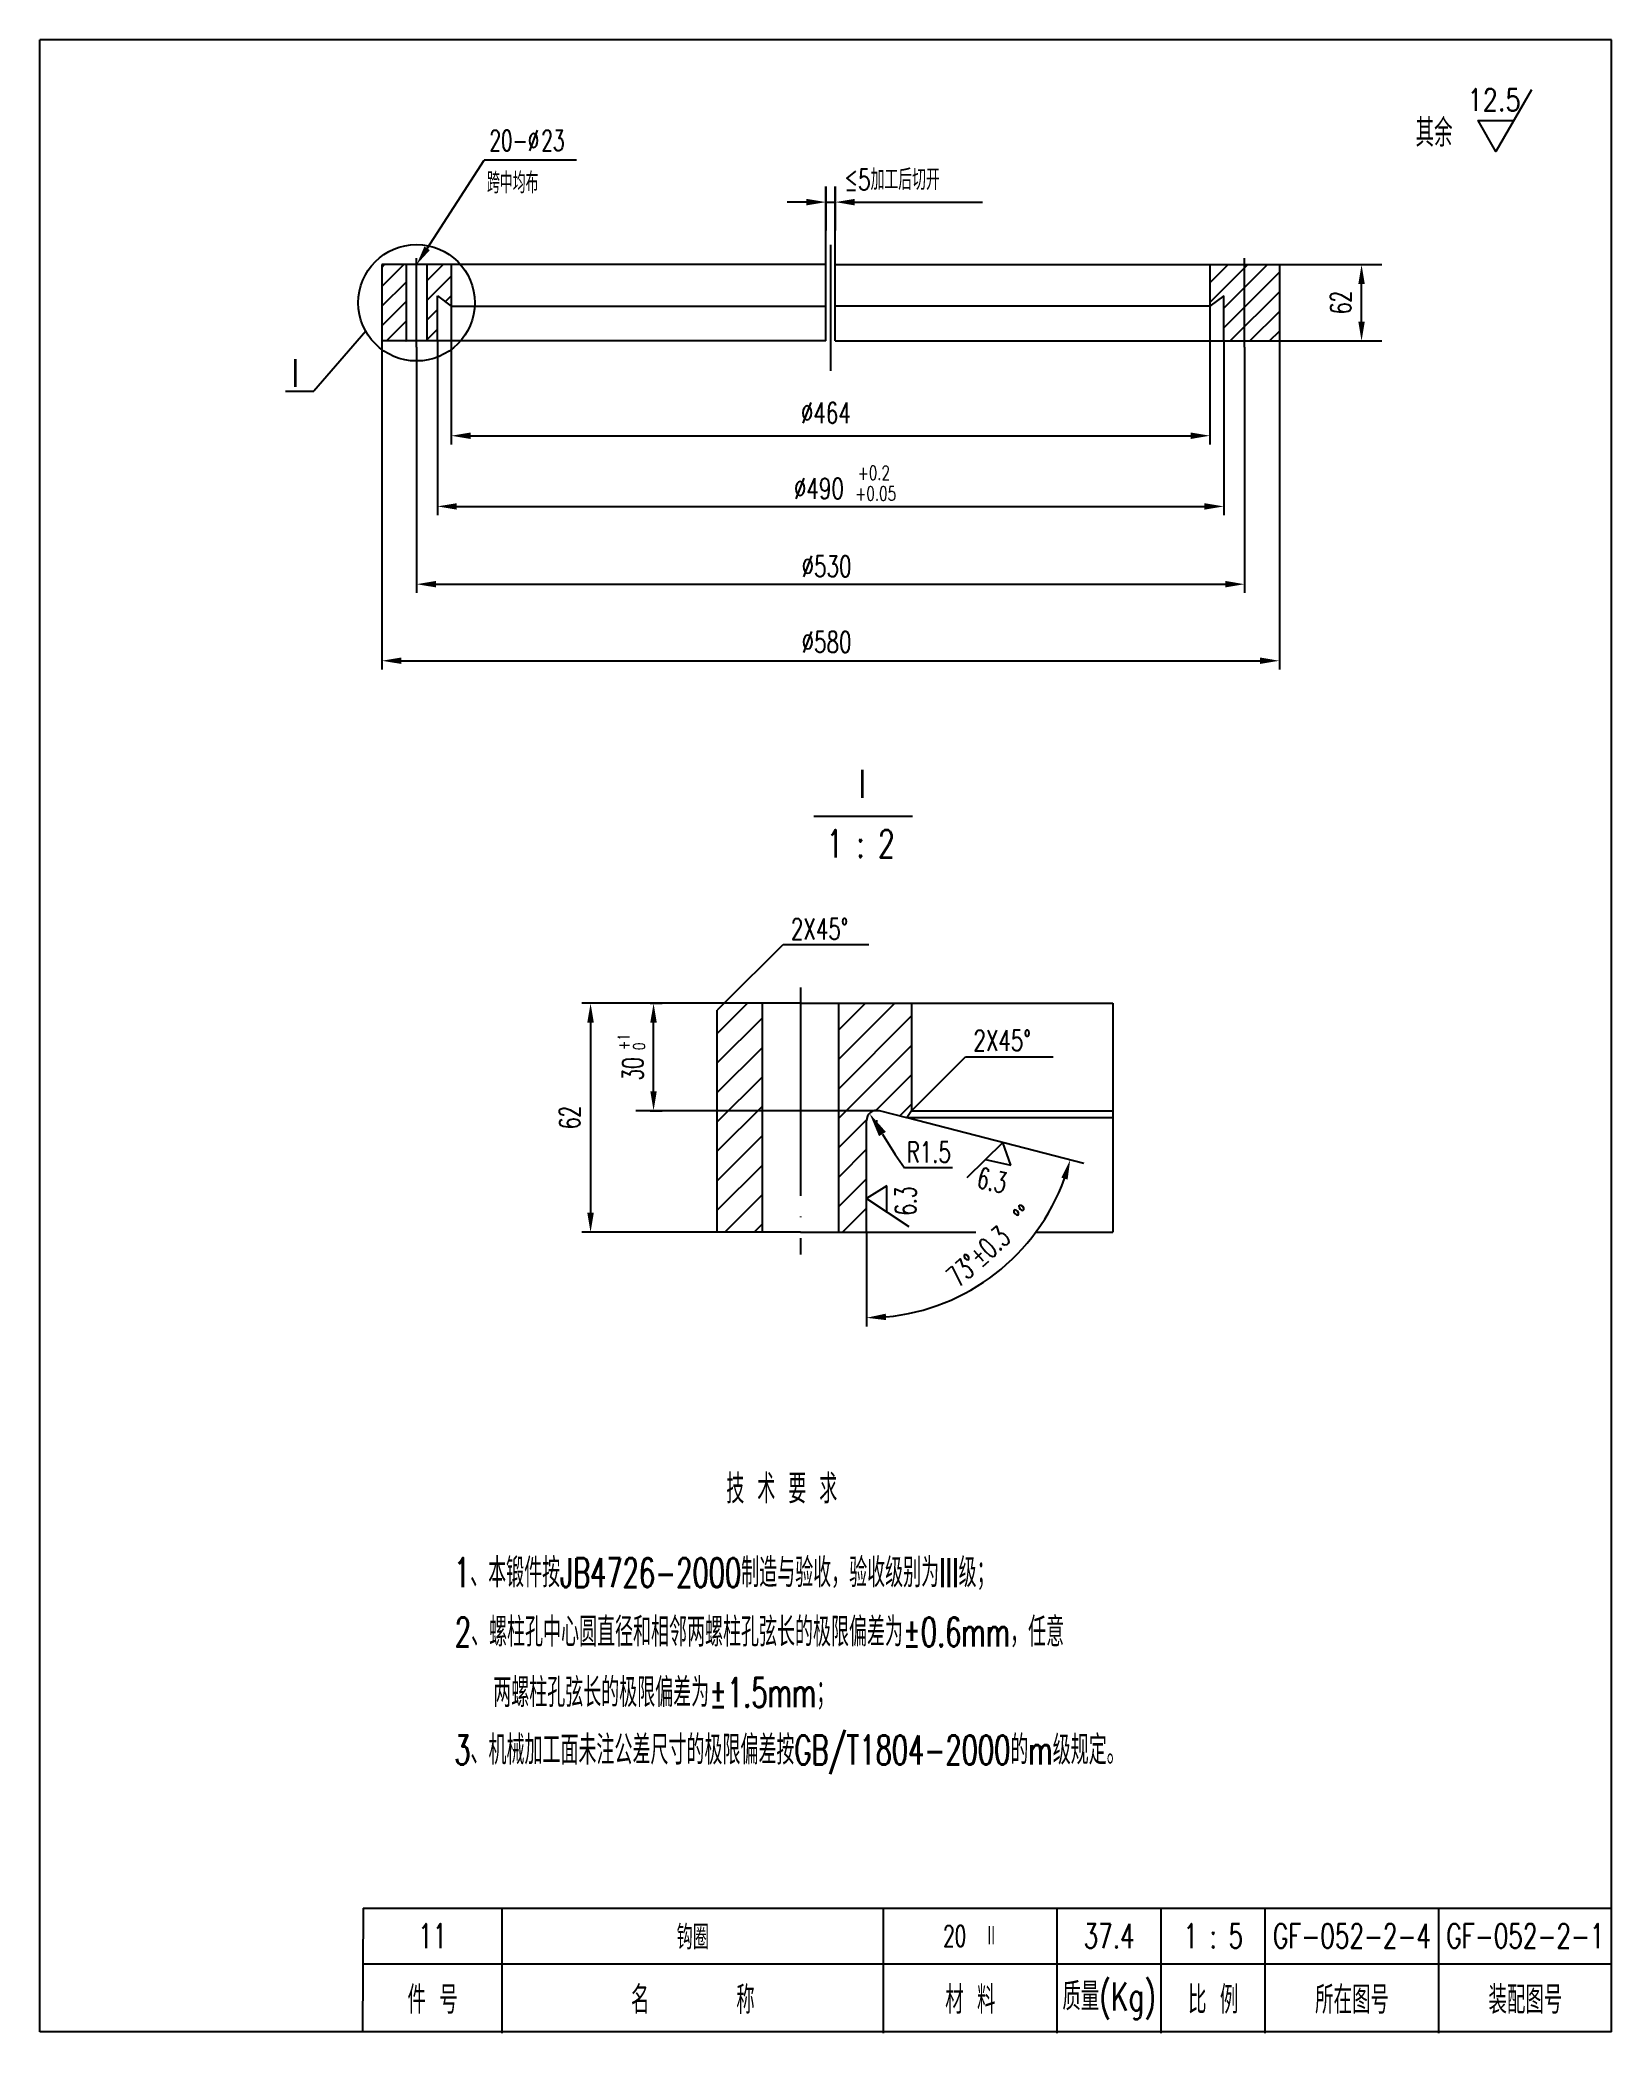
# Model space of a CAD drawing. Extents: x 695 to 922, y 1235 to 1522.
import ezdxf
from ezdxf.enums import TextEntityAlignment as Align

# ---------------------------------------------------------------- set-up
doc = ezdxf.new("R2010")
doc.units = 0
doc.linetypes.add('DASHDOT-M', pattern=[36, 30, -3, 0, -3])
doc.layers.get('0').update_dxf_attribs({"linetype": 'CONTINUOUS'})
doc.layers.add('CDR_DWG1', color=4, linetype='CONTINUOUS')
doc.layers.add('CDR_DWG3', color=1, linetype='DASHDOT-M')
doc.styles.add('HZ', font='romans', dxfattribs={"width": 0.7, "bigfont": 'hz'})

# ---------------------------------------------------------------- blocks, each defined once
blk = doc.blocks.new('*X92')
for p, q in [((97.49, 122.95), (101.86, 127.31)), ((114.99, 119.24), (123.07, 127.31)), ((114.99, 123.48), (118.83, 127.31)), ((97.49, 118.71), (103.99, 125.21)), ((114.99, 114.99), (125.49, 125.49)), ((97.49, 114.46), (103.99, 120.96)), ((114.99, 110.75), (125.49, 121.25)), ((97.49, 110.22), (103.99, 116.72)), ((120.35, 111.87), (125.49, 117.01)), ((97.49, 105.98), (103.99, 112.48)), ((123.8, 111.07), (125.49, 112.77)), ((114.99, 106.51), (119, 110.51)), ((97.49, 101.74), (103.99, 108.24)), ((114.99, 102.27), (118.99, 106.27)), ((97.49, 97.49), (103.99, 103.99)), ((114.99, 98.02), (118.99, 102.02)), ((98.56, 94.31), (103.99, 99.75)), ((115.53, 94.31), (118.99, 97.78)), ((102.8, 94.31), (103.99, 95.51))]:
    blk.add_line(p, q)
blk = doc.blocks.new('*X91')
for p, q in [((47.89, 211.94), (51.06, 215.11)), ((47.89, 214.77), (48.23, 215.11)), ((47.89, 209.11), (51.39, 212.61)), ((54.39, 212.78), (56.72, 215.11)), ((54.39, 209.96), (57.89, 213.46)), ((47.89, 206.28), (51.39, 209.78)), ((57.02, 209.76), (57.89, 210.63)), ((48.54, 204.11), (51.39, 206.96)), ((54.39, 207.13), (55.89, 208.63)), ((51.37, 204.11), (51.39, 204.13)), ((54.39, 204.3), (55.89, 205.8))]:
    blk.add_line(p, q)
blk = doc.blocks.new('*X90')
for p, q in [((167.24, 209.67), (172.68, 215.11)), ((167.24, 212.5), (169.85, 215.11)), ((169.24, 208.84), (175.51, 215.11)), ((169.24, 206.01), (177.24, 214.01)), ((170.17, 204.11), (177.24, 211.18)), ((173, 204.11), (177.24, 208.36)), ((175.82, 204.11), (177.24, 205.53))]:
    blk.add_line(p, q)

msp = doc.modelspace()

# ---------------------------------------------------------------- linework, layer by layer
for p, q in [((695.5, 1235.41), (695.5, 1522.41)), ((922, 1522.41), (695.5, 1522.41)), ((922, 1235.41), (922, 1522.41)), ((751.32, 1492.37), (759.54, 1505.06)), ((772.86, 1505.06), (759.54, 1505.06)), ((808.79, 1490.08), (808.79, 1501.27)), ((808.79, 1501.27), (808.79, 1494.95)), ((810.14, 1490.08), (810.14, 1501.27)), ((810.14, 1501.27), (810.14, 1494.95)), ((805.99, 1499.03), (803.19, 1499.03)), ((808.79, 1499.03), (810.14, 1499.03)), ((812.94, 1499.03), (831.38, 1499.03)), ((874.08, 1490.02), (888.91, 1490.02)), ((885.65, 1490.02), (887.24, 1490.02)), ((885.99, 1481.82), (885.99, 1487.22)), ((754.79, 1484.02), (754.79, 1464.12)), ((864.14, 1484.02), (864.14, 1464.12)), ((742.48, 1480.42), (735.01, 1471.78)), ((744.79, 1479.02), (744.79, 1431.7)), ((752.79, 1479.02), (752.79, 1453.94)), ((866.14, 1479.02), (866.14, 1453.94)), ((874.08, 1479.02), (888.91, 1479.02)), ((874.14, 1479.02), (874.14, 1431.7)), ((885.65, 1479.02), (887.24, 1479.02)), ((749.79, 1478.13), (749.79, 1442.73)), ((869.14, 1478.13), (869.14, 1442.73)), ((730.89, 1471.78), (735.01, 1471.78)), ((757.59, 1465.37), (861.34, 1465.37)), ((755.59, 1455.19), (863.34, 1455.19)), ((752.59, 1443.98), (866.34, 1443.98)), ((747.59, 1432.95), (871.34, 1432.95)), ((807.04, 1410.58), (821.29, 1410.58)), ((794.14, 1383.61), (802.63, 1392.09)), ((802.63, 1392.09), (814.97, 1392.09)), ((775.08, 1383.61), (773.62, 1383.61)), ((794.08, 1383.61), (773.79, 1383.61)), ((781.04, 1383.61), (775.08, 1383.61)), ((783.45, 1383.61), (785.2, 1383.61)), ((805.14, 1383.61), (810.64, 1383.61)), ((805.14, 1383.61), (810.14, 1383.61)), ((810.64, 1383.61), (821.14, 1383.61)), ((774.87, 1380.81), (774.87, 1353.41)), ((783.95, 1370.92), (783.95, 1380.81)), ((821.14, 1368.11), (828.92, 1375.89)), ((828.92, 1375.89), (841.55, 1375.89)), ((816.46, 1368.12), (781.38, 1368.12)), ((783.45, 1368.12), (785.2, 1368.12)), ((821.14, 1367.11), (820.44, 1367.11)), ((845.94, 1360.51), (820.5, 1367.09)), ((815.85, 1366.37), (815.89, 1366.54)), ((816.05, 1366.67), (816.23, 1366.67)), ((816.93, 1364.76), (818.79, 1361.79)), ((818.79, 1361.79), (820.13, 1359.91)), ((834.28, 1363.53), (829.08, 1358.43)), ((835.45, 1360.29), (834.28, 1363.53)), ((827.04, 1359.91), (820.13, 1359.91)), ((831.78, 1361.09), (835.45, 1360.29)), ((817.58, 1357.29), (814.66, 1355.45)), ((817.58, 1353.54), (817.58, 1357.29)), ((814.66, 1355.45), (820.75, 1351.46)), ((775.08, 1350.61), (773.62, 1350.61)), ((793.08, 1350.61), (775.08, 1350.61)), ((814.64, 1350.61), (814.64, 1337.04)), ((742.11, 1245.22), (922.11, 1245.22)), ((922, 1235.41), (695.5, 1235.41))]:
    msp.add_line(p, q)
msp.add_lwpolyline([(910.5, 1515.23), (905.35, 1506.3), (902.78, 1510.77), (907.93, 1510.77)])
msp.add_circle((749.79, 1484.53), 8.39)
msp.add_arc((814.64, 1368.61), 30.32, 275.2929, 340.2065)
for points in [[(805.99, 1499.5), (805.99, 1498.56), (808.79, 1499.03)], [(812.94, 1499.5), (812.94, 1498.56), (810.14, 1499.03)], [(751.71, 1492.12), (750.92, 1492.63), (749.79, 1490.02)], [(885.52, 1487.22), (886.46, 1487.22), (885.99, 1490.02)], [(885.52, 1481.82), (886.46, 1481.82), (885.99, 1479.02)], [(757.59, 1465.84), (757.59, 1464.9), (754.79, 1465.37)], [(861.34, 1465.84), (861.34, 1464.9), (864.14, 1465.37)], [(755.59, 1455.65), (755.59, 1454.72), (752.79, 1455.19)], [(863.34, 1455.65), (863.34, 1454.72), (866.14, 1455.19)], [(752.59, 1444.45), (752.59, 1443.52), (749.79, 1443.98)], [(866.34, 1444.45), (866.34, 1443.52), (869.14, 1443.98)], [(747.59, 1433.42), (747.59, 1432.49), (744.79, 1432.95)], [(871.34, 1433.42), (871.34, 1432.49), (874.14, 1432.95)], [(774.4, 1380.81), (775.34, 1380.81), (774.87, 1383.61)], [(783.48, 1380.81), (784.41, 1380.81), (783.95, 1383.61)], [(783.48, 1370.92), (784.41, 1370.92), (783.95, 1368.12)], [(817.43, 1365.07), (816.44, 1364.45), (815.08, 1367.73)], [(842.73, 1358.48), (843.62, 1358.2), (844, 1361.02)], [(774.4, 1353.41), (775.34, 1353.41), (774.87, 1350.61)], [(817.46, 1337.95), (817.42, 1338.88), (814.64, 1338.29)]]:
    msp.add_solid(points)
at = {"layer": 'CDR_DWG1'}
for p, q in [((744.79, 1490.02), (744.79, 1479.02)), ((748.29, 1490.02), (744.79, 1490.02)), ((748.29, 1490.02), (748.29, 1479.02)), ((751.29, 1490.02), (748.29, 1490.02)), ((751.29, 1490.02), (751.29, 1479.02)), ((754.79, 1490.02), (751.29, 1490.02)), ((754.79, 1490.02), (754.79, 1484.02)), ((808.79, 1490.02), (754.79, 1490.02)), ((808.79, 1479.02), (808.79, 1490.02)), ((810.14, 1490.02), (864.14, 1490.02)), ((810.14, 1479.02), (810.14, 1490.02)), ((864.14, 1490.02), (864.14, 1484.02)), ((864.14, 1490.02), (874.14, 1490.02)), ((874.14, 1490.02), (874.14, 1479.02)), ((752.79, 1485.52), (754.79, 1484.02)), ((752.79, 1479.02), (752.79, 1485.52)), ((866.14, 1485.52), (864.14, 1484.02)), ((866.14, 1479.02), (866.14, 1485.52)), ((754.79, 1484.02), (808.79, 1484.02)), ((864.14, 1484.02), (810.14, 1484.02)), ((748.29, 1479.02), (744.79, 1479.02)), ((751.29, 1479.02), (748.29, 1479.02)), ((752.79, 1479.02), (751.29, 1479.02)), ((808.77, 1479.02), (752.79, 1479.02)), ((810.13, 1479.02), (866.14, 1479.02)), ((866.14, 1479.02), (874.14, 1479.02)), ((794.14, 1383.61), (793.14, 1382.61)), ((793.14, 1350.61), (793.14, 1382.61)), ((799.64, 1383.61), (794.14, 1383.61)), ((799.64, 1350.61), (799.64, 1383.61)), ((805.14, 1383.61), (799.64, 1383.61)), ((805.14, 1383.61), (850.14, 1383.61)), ((810.64, 1350.61), (810.64, 1383.61)), ((821.14, 1383.61), (821.14, 1368.11)), ((850.14, 1383.61), (850.14, 1350.61)), ((820.44, 1367.11), (816.52, 1368.12)), ((821.14, 1368.11), (820.44, 1367.11)), ((821.14, 1368.11), (850.14, 1368.11)), ((850.14, 1367.11), (821.14, 1367.11)), ((814.64, 1350.61), (814.64, 1366.67)), ((799.64, 1350.61), (793.14, 1350.61)), ((805.14, 1350.61), (799.64, 1350.61)), ((805.14, 1350.61), (810.64, 1350.61)), ((810.64, 1350.61), (814.64, 1350.61)), ((814.64, 1350.61), (830.39, 1350.61)), ((839.04, 1350.61), (850.14, 1350.61)), ((742.11, 1253.22), (742, 1235.41)), ((742.11, 1253.22), (922.11, 1253.22)), ((762.11, 1235.22), (762.11, 1253.22)), ((817.11, 1235.22), (817.11, 1253.22)), ((842.11, 1235.22), (842.11, 1253.22)), ((857.11, 1235.22), (857.11, 1253.22)), ((872.11, 1235.22), (872.11, 1253.22)), ((897.11, 1235.22), (897.11, 1253.22))]:
    msp.add_line(p, q, dxfattribs=at)
msp.add_arc((816.14, 1366.67), 1.5, 75.4993, 180, dxfattribs=at)
at = {"layer": 'CDR_DWG3', "linetype": 'DASHDOT-M'}
for p, q in [((749.79, 1478.13), (749.79, 1490.94)), ((809.43, 1492.86), (809.43, 1474.7)), ((869.14, 1478.13), (869.14, 1490.94)), ((805.14, 1385.88), (805.14, 1347.4))]:
    msp.add_line(p, q, dxfattribs=at)

# ---------------------------------------------------------------- block references
for name, p in [('*X91', (696.9, 1274.91)), ('*X90', (696.9, 1274.91)), ('*X92', (695.65, 1256.29))]:
    msp.add_blockref(name, p)

# ---------------------------------------------------------------- texts
at = {"style": 'HZ'}
for s, height, width, p in [('12.5', 3.2, 0.8, (901.25, 1512.16)), ('其余', 4, 0.7, (893.78, 1507.01)), ('20-', 3, 0.65, (760.29, 1506.41)), ('%%c', 3, 0.65, (765.82, 1506.41)), ('23', 3, 0.65, (767.77, 1506.41)), ('跨中均布', 3, 0.65, (759.95, 1500.31)), ('≤5加工后切开', 3, 0.7, (811.45, 1500.77)), ('I', 4, 0.68, (731.84, 1472.41)), ('+0.2', 2.04, 0.7, (813.38, 1459.01)), ('I', 4, 0.7, (813.53, 1413.22)), ('1 : 2', 4, 0.7, (808.87, 1404.59)), ('2X45%%D', 3, 0.7, (803.74, 1392.81)), ('2X45%%D', 3, 0.7, (830.04, 1376.74)), ('           技 术 要 求', 4.2, 0.65, (772.05, 1311.54)), ('1、本锻件按JB4726-2000制造与验收，验收级别为III级；', 4.2, 0.65, (755.18, 1299.46)), ('2、螺柱孔中心圆直径和相邻两螺柱孔弦长的极限偏差为%%P0.6mm，任意', 4.2, 0.65, (755.31, 1290.92)), ('  两螺柱孔弦长的极限偏差为%%P1.5mm；', 4.2, 0.65, (757.1, 1282.2)), ('3、机械加工面未注公差尺寸的极限偏差按GB/T1804-2000的m级规定。', 4.2, 0.65, (755.23, 1273.92))]:
    msp.add_text(s, height=height, dxfattribs=dict(at, width=width)).set_placement(p)
for s, height, rotation, width, p in [('62', 3, 90, 0.65, (884.49, 1482.9)), ('+1', 1.7, 90, 0.7, (780.48, 1376.88)), ('0', 1.7, 90, 0.7, (782.71, 1376.88)), ('30', 3, 90, 0.65, (782.45, 1372.47)), ('62', 3, 90, 0.65, (773.37, 1365.48)), ('%%d%%d', 3, 41.8869, 0.65, (837.56, 1351.22)), ('73%%d%%p0.3', 3, 41.8869, 0.65, (827.9, 1342.55))]:
    msp.add_text(s, height=height, rotation=rotation, dxfattribs=dict(at, width=width)).set_placement(p)
at = {"style": 'HZ', "width": 0.7}
for s, height, p in [('%%C464 ', 3, (809.5, 1467.16)), ('%%C490 ', 3, (808.5, 1456.26)), ('+0.05', 2.04, (815.96, 1456.02)), ('%%C530 ', 3, (809.6, 1445.06)), ('%%C580 ', 3, (809.6, 1434.16)), ('R1.5', 3, (823.62, 1360.65))]:
    msp.add_text(s, height=height, dxfattribs=at).set_placement(p, align=Align.CENTER)
at = {"style": 'HZ', "width": 0.65}
for rotation, p in [(347.7246, (832.42, 1356.63)), (90, (821.79, 1355.11))]:
    msp.add_text('6.3', height=3, rotation=rotation, dxfattribs=at).set_placement(p, align=Align.CENTER)
at = {"style": 'HZ'}
for s, height, width, p in [('11', 3.5, 0.7, (752.11, 1249.22)), ('钩圈', 3.5, 0.7, (789.61, 1249.22)), ('20  Ⅱ', 3, 0.65, (829.61, 1249.22)), ('37.4', 3.5, 0.7, (849.61, 1249.22)), ('1 : 5', 3.5, 0.7, (864.61, 1249.22)), ('GF-052-2-4', 3.5, 0.7, (884.61, 1249.22)), ('GF-052-2-1', 3.5, 0.7, (909.61, 1249.22)), ('件 号', 4, 0.7, (752.11, 1240.22)), ('名      称', 4, 0.7, (789.61, 1240.22)), ('材 料', 4, 0.7, (829.61, 1240.22)), ('质量(Kg)', 4, 0.7, (849.61, 1240.22)), ('比 例', 4, 0.7, (864.61, 1240.22)), ('所在图号', 4, 0.7, (884.61, 1240.22)), ('装配图号', 4, 0.7, (909.61, 1240.22))]:
    msp.add_text(s, height=height, dxfattribs=dict(at, width=width)).set_placement(p, align=Align.MIDDLE)

doc.saveas('drawing.dxf')
